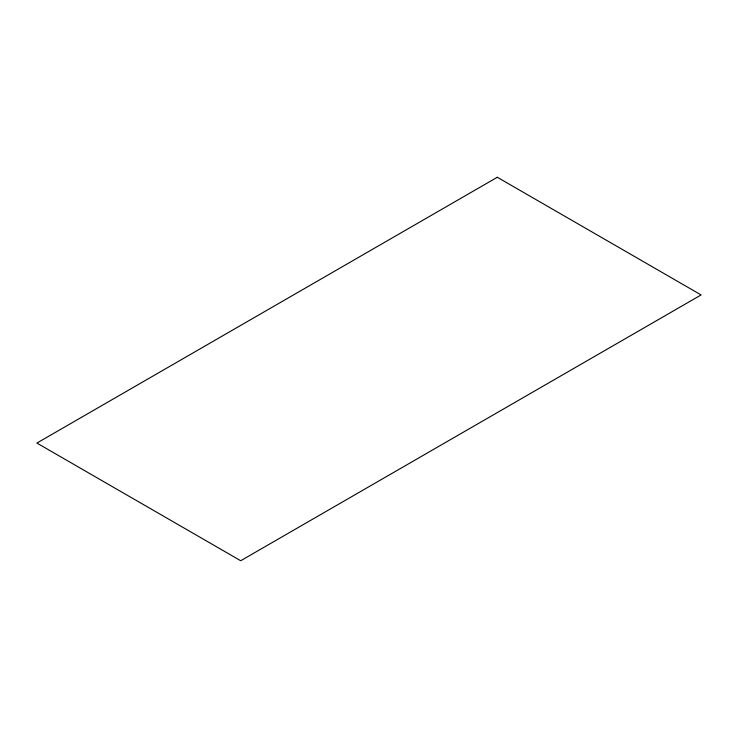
<?xml version="1.0" encoding="UTF-8"?>
<svg xmlns="http://www.w3.org/2000/svg" width="738" height="738" viewBox="0 0 738 738"><rect width="100%" height="100%" fill="white"/><g stroke="black" fill="none" stroke-linecap="round" stroke-linejoin="round"><path stroke-width="1.11" d="M497.292 177.268L36.9 443.068L240.708 560.732L701.1 294.932L497.292 177.268"/></g></svg>
